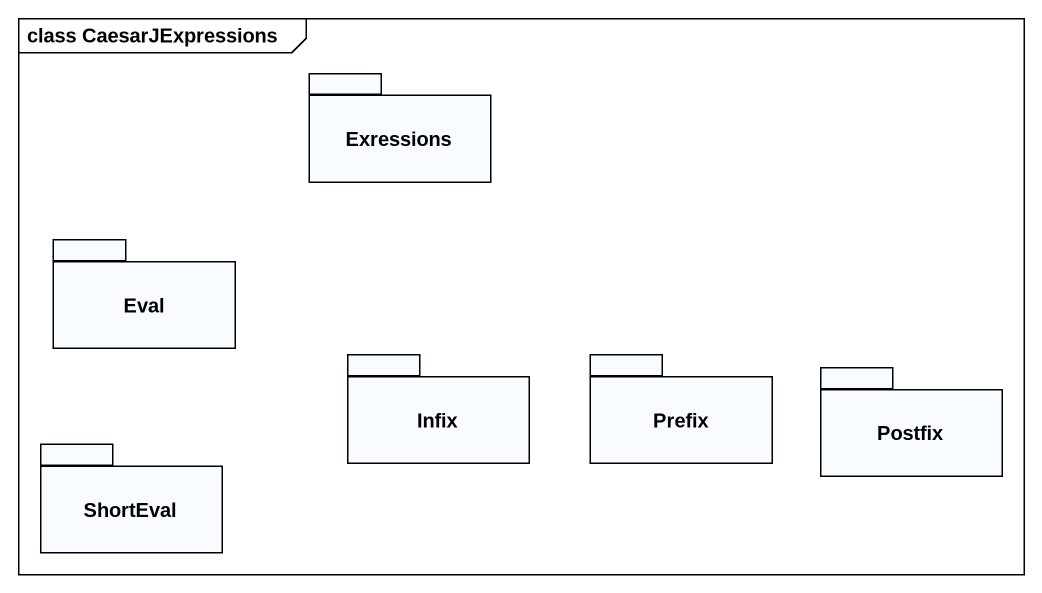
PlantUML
@startuml
mainframe class CaesarJExpressions
package Exressions {
}
package Eval {
}
package Infix {
}
package Prefix {
}
package Postfix {
}
package ShortEval {
}
@enduml
